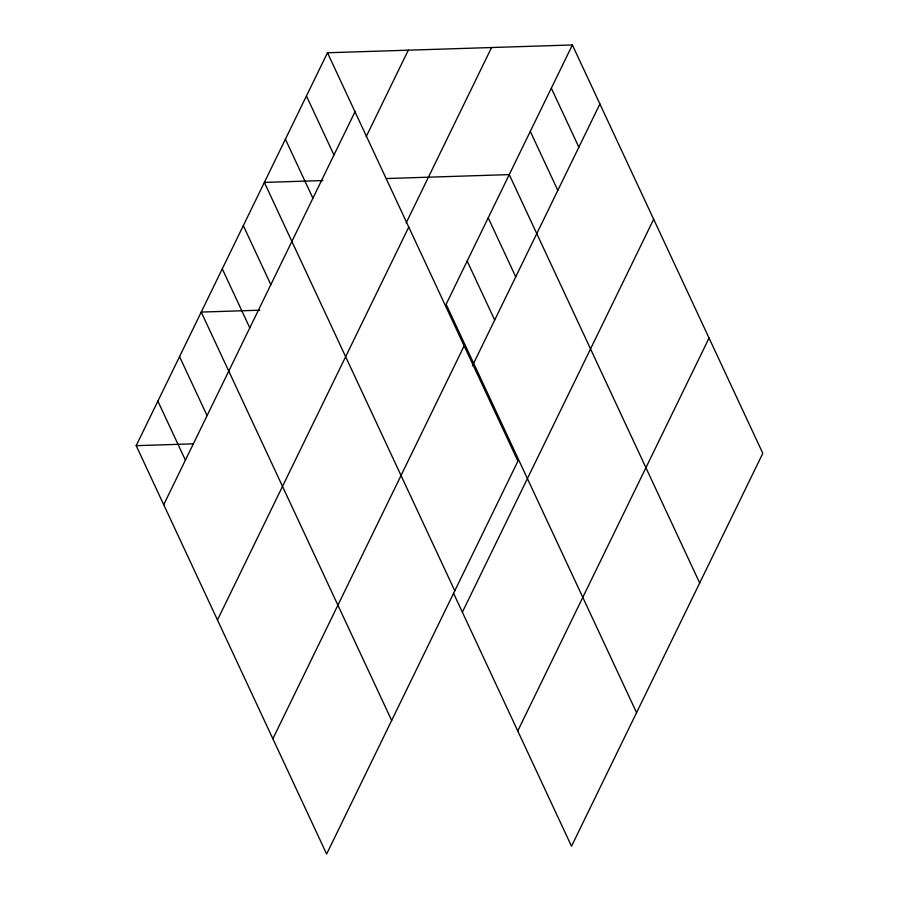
<?xml version="1.0" encoding="UTF-8"?>
<svg xmlns="http://www.w3.org/2000/svg" width="899" height="899" viewBox="0 0 899 899"><rect width="100%" height="100%" fill="white"/><g stroke="black" fill="none" stroke-linecap="round" stroke-linejoin="round"><path stroke-width="1.35" d="M327.483 52.76L517.914 461.142L326.629 854.05L136.187 445.668L327.483 52.76L572.371 44.95L762.813 453.332L571.517 846.24L453.602 593.374M163.719 504.687L355.004 111.779M366.219 136.626L408.303 50.175M406.191 222.873L491.562 47.523M217.479 619.973L408.764 227.065M572.371 44.95L446.129 304.278L636.559 712.66M272.869 738.764L464.154 345.845M472.436 365.769L599.903 103.969M462.367 612.174L653.663 219.255M517.757 730.954L709.053 338.046M322.876 180.553L264.362 182.418L454.793 590.8M386.806 178.519L509.25 174.608L699.68 582.99M259.755 310.211L201.23 312.077L391.661 720.459M136.187 445.668L193.319 443.848M551.334 88.169L578.855 147.189M530.298 131.389L557.818 190.408M488.213 217.828L515.734 276.847M467.165 261.047L494.686 320.078M306.447 95.979L333.967 154.999M285.399 139.199L312.919 198.218M243.314 225.638L270.835 284.657M222.278 268.857L249.798 327.877M179.553 356.611L207.073 415.63M157.876 401.134L185.396 460.153"/></g></svg>
